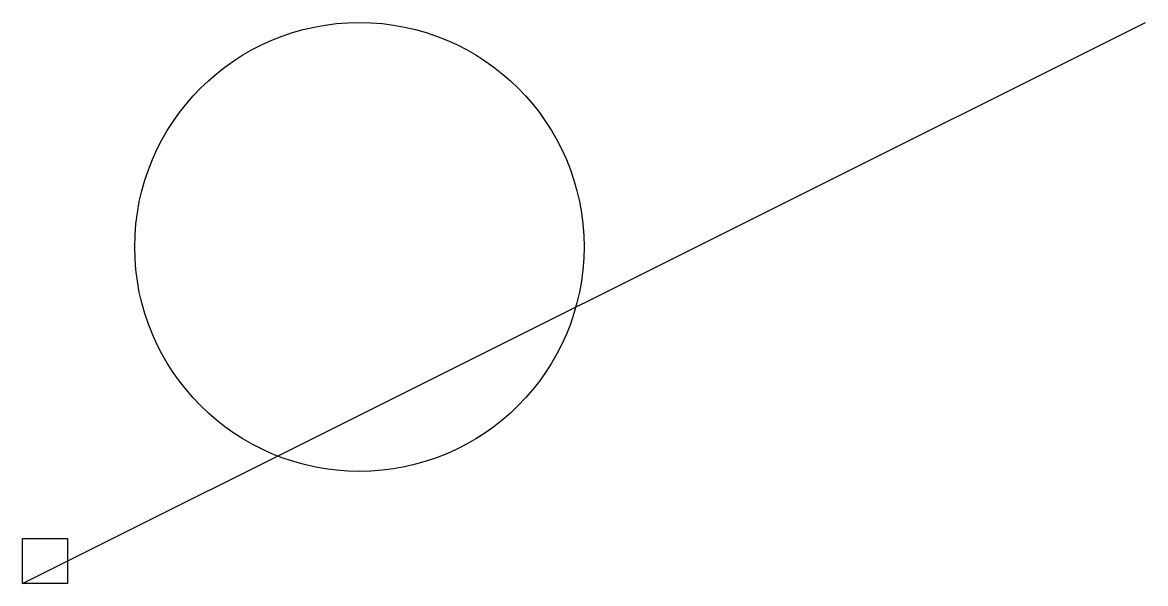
# Model space of a CAD drawing. Extents: x 0 to 10, y 0 to 5.
import ezdxf

# ---------------------------------------------------------------- set-up
doc = ezdxf.new("R2010")
doc.units = 0
picture_1 = doc.add_image_def('image1.png', size_in_pixel=(4, 4))

msp = doc.modelspace()

# ---------------------------------------------------------------- linework, layer by layer
msp.add_line((0, 0), (10, 5))
msp.add_circle((3, 3), 2)

# ---------------------------------------------------------------- pictures from other files: only their frames are drawn
image = msp.add_image(picture_1, insert=(0, 0), size_in_units=(0.4, 0.4))

doc.saveas('drawing.dxf')
